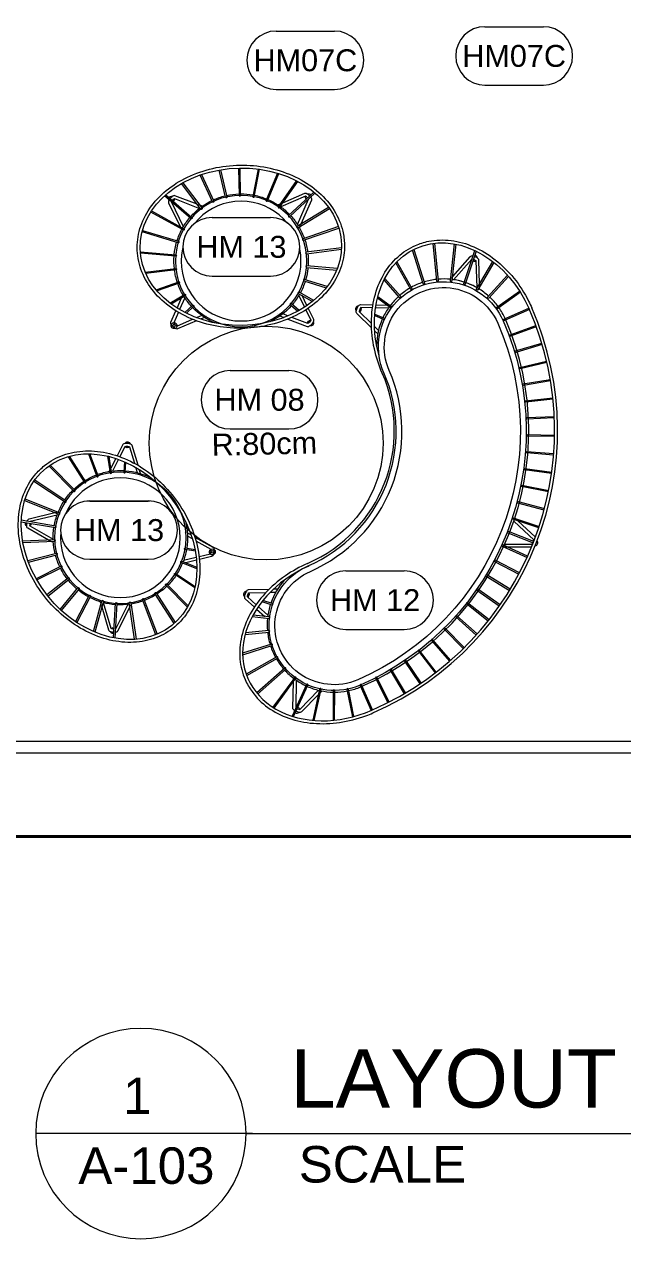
# Model space of a CAD drawing. Header units: millimetres. Extents: x 29001 to 40804, y -8833 to -5892.
# Drawn here: x 31034 to 31238.8, y -8818.5 to -8402.7 of the extents above; entities that cross this region are included whole.
import ezdxf
from ezdxf.enums import TextEntityAlignment as Align

# ---------------------------------------------------------------- set-up
doc = ezdxf.new("R2010")
doc.units = ezdxf.units.MM
for name, pattern in [('ACAD_ISO03W100', [30, 12, -18]), ('DASHED2', [0.375, 0.25, -0.125]), ('MAVIBAHCE XREF$0$DASHDOT', [1, 0.5, -0.25, 0, -0.25])]:
    doc.linetypes.add(name, pattern=pattern)
doc.layers.get('0').update_dxf_attribs({"lineweight": 0})
for name, color, linetype, lineweight in [('Auto_ince', 251, 'Continuous', 0), ('Auto_Tefriş', 32, 'Continuous', 0), ('Auto_Tefriş_2', 26, 'Continuous', 0), ('wipeout', 254, 'Continuous', 0), ('xxx_Auto_Kaplama_Deri', 15, 'Continuous', 0), ('xxx_Auto_Kaplama_Mermer Tarama', 45, 'Continuous', 0), ('xxx_Auto_Tefris_Silik', 252, 'Continuous', 0), ('xxx_Auto_Tefris_Tefris', 32, 'Continuous', 0), ('xxx_Auto_Yardimci_Isaret Genel', 51, 'Continuous', 0)]:
    doc.layers.add(name, color=color, linetype=linetype, lineweight=lineweight)
doc.layers.add('xxx_Auto_Mobilya_Deri', color=7, linetype='Continuous', lineweight=0, true_color=0x666666)
doc.styles.add('AUTOBAN', font='')
doc.styles.get("Standard").update_dxf_attribs({"font": 'arial.ttf'})
doc.styles.get('AUTOBAN').set_extended_font_data('Helvetica Normal Tr')

# ---------------------------------------------------------------- blocks, each defined once
blk = doc.blocks.new('TÜM LAYOOUT')
at = {"color": 116, "lineweight": 0, "true_color": 0x136734}
for points in [[(1796.26, -1873.45), (1796.26, -1879.96), (2296.26, -1879.96), (2296.26, -2326.45), (633.13, -2326.45), (633.13, -2358.95)], [(1800.26, -1873.45), (1800.26, -1875.96), (2300.26, -1875.96), (2300.26, -2330.45), (637.13, -2330.45), (637.13, -2358.95)]]:
    blk.add_lwpolyline(points, dxfattribs=at)
at = {"layer": 'xxx_Auto_Yardimci_Isaret Genel', "linetype": 'MAVIBAHCE XREF$0$DASHDOT', "lineweight": 0, "ltscale": 50, "const_width": 1}
blk.add_lwpolyline([(0, -124.45), (2346.26, -124.45), (2346.26, -2358.95), (0, -2358.95)], close=True, dxfattribs=at)
blk = doc.blocks.new('Sun köşe')
at = {"linetype": 'Continuous'}
blk.add_wipeout([(-42.09, 15.68), (-47.03, 16.29), (-53.33, 16.66), (-59.37, 16.17), (-63.57, 15.92), (-66.22, 19.81), (-65.91, 23.95), (-66.29, 27.18), (-67.47, 29.34), (-70.86, 33.59), (-71.97, 35.2), (-72.89, 36.74), (-73.75, 38.72), (-74.49, 42.54), (-74.86, 45.26), (-74.55, 47.91), (-74.3, 51.12), (-73.68, 53.72), (-71.34, 57.67), (-68.62, 61.74), (-65.71, 65.38), (-61.88, 68.96), (-59.6, 70.63), (-57.32, 71.92), (-53.8, 73.47), (-49.41, 74.64), (-46.39, 74.95), (-42.38, 75.63), (-38.86, 75.94), (-34.11, 75.75), (-29.6, 74.83), (-26.14, 73.96), (-21.15, 73.9), (-16.95, 73.9), (-14.11, 73.28), (-12.5, 73.04), (-9.87, 71.44), (-8.09, 71.24), (-4.53, 70.65), (0.6, 69.66), (3.96, 68.28), (7.81, 66.21), (11.07, 64.13), (14.52, 62.06), (18.37, 59.59), (20.64, 58.31), (24.98, 55.54), (27.75, 53.37), (29.82, 51.3), (32.78, 48.53), (35.25, 46.26), (36.63, 44.88), (38.41, 43.1), (46.31, 33.41), (46.9, 32.82), (50.65, 27.29), (53.02, 23.54), (55.58, 18.2), (58.25, 12.58), (60.81, 7.84), (62.39, 2.7), (63.77, -2.83), (65.87, -11.86), (67.74, -22.42), (68.03, -29.63), (67.14, -36.45), (66.35, -41.19), (65.75, -45.53), (63.38, -50.47), (60.71, -55.11), (53.2, -63.41), (50.43, -64.79), (45.99, -66.47), (41.54, -67.56), (38.58, -67.75), (34.33, -67.46), (30.68, -65.78), (25.15, -63.21), (21.89, -60.35), (18.54, -57.19), (16.07, -55.31), (14.29, -55.71), (11.92, -56.89), (9.95, -55.11), (10.25, -52.45), (11.93, -48.4), (12.62, -44.55), (11.04, -40.4), (10.16, -36.55), (9.47, -31.51), (9.57, -25.88), (8.19, -19.37), (7.01, -14.62), (4.65, -9.29), (2.38, -4.65), (-3, 1.72), (-7.54, 6.46), (-14.15, 11.3), (-20.57, 14.56), (-29.75, 16.63), (-36.47, 17.22)], dxfattribs=at).dxf.layer = 'wipeout'
at = {"layer": 'Auto_ince'}
for points in [[(-51.37, 71.06), (-47.27, 61.86, -1), (-47.73, 61.65), (-51.85, 70.91)], [(-44.76, 72.59), (-42.78, 63.26, -1), (-43.27, 63.16), (-45.26, 72.51)], [(-38.1, 73.06), (-38.1, 63.7, -1), (-38.6, 63.7), (-38.6, 73.06)], [(-31.73, 72.85), (-32.3, 63.51, -1), (-32.8, 63.54), (-32.23, 72.88)], [(-25.38, 72.25), (-26.52, 62.96, -1), (-27.02, 63.02), (-25.88, 72.31)], [(-19.09, 71.26), (-20.79, 62.06, -1), (-21.28, 62.16), (-19.58, 71.35)], [(-57.78, 68.37), (-51.37, 59.55, -1), (-51.78, 59.26), (-58.22, 68.13)], [(-12.86, 69.9), (-15.12, 60.82, -1), (-15.61, 60.94), (-13.35, 70.02)], [(-6.73, 68.15), (-9.54, 59.23, -1), (-10.02, 59.38), (-7.21, 68.3)], [(-63.71, 64.37), (-54.9, 56.44, -1), (-55.24, 56.07), (-64.09, 64.04)], [(-63.71, 64.37), (-54.9, 56.44, -1), (-55.24, 56.07), (-64.09, 64.04)], [(-0.72, 66.04), (-4.07, 57.3, -1), (-4.54, 57.48), (-1.18, 66.21)], [(5.15, 63.56), (1.27, 55.04, -1), (0.82, 55.25), (4.7, 63.76)], [(-68.65, 58.98), (-57.71, 52.67, -1), (-57.96, 52.23), (-68.93, 58.57)], [(10.86, 60.72), (6.47, 52.46, -1), (6.03, 52.7), (10.42, 60.96)], [(10.86, 60.72), (6.47, 52.46, -1), (6.03, 52.7), (10.42, 60.96)], [(16.39, 57.55), (11.5, 49.57, -1), (11.08, 49.83), (15.96, 57.81)], [(21.71, 54.04), (16.35, 46.38, -1), (15.94, 46.66), (21.3, 54.33)], [(-71.89, 52.36), (-59.67, 48.39, -1), (-59.82, 47.92), (-72.03, 51.88)], [(26.81, 50.21), (20.99, 42.89, -1), (20.59, 43.2), (26.42, 50.53)], [(31.66, 46.08), (25.4, 39.13, -1), (25.03, 39.47), (31.29, 46.42)], [(-72.8, 45.07), (-60.7, 43.8, -1), (-60.75, 43.3), (-72.77, 44.57)], [(32.11, 33.17), (35.9, 41.88, 0.066927), (35.44, 42.49, 0.066927), (34.83, 42.96), (26.1, 39.18)], [(35.27, 42.67), (28.65, 36.05, 1), (29, 35.7), (35.62, 42.31)], [(-71.22, 38), (-60.75, 39.1, -1), (-60.7, 38.6), (-71.02, 37.52)], [(39.04, 38.71), (32.08, 32.45, 1), (32.42, 32.08), (39.37, 38.34)], [(-67.65, 31.94), (-59.82, 34.49, -1), (-59.67, 34.01), (-67.32, 31.53)], [(43.17, 33.86), (35.84, 28.04, 1), (36.15, 27.64), (43.48, 33.47)], [(-62.97, 27.28), (-57.96, 30.17, -1), (-57.71, 29.73), (-62.54, 26.94)], [(-57.89, 23.94), (-55.24, 26.33, -1), (-54.9, 25.96), (-57.42, 23.69)], [(46.99, 28.76), (39.33, 23.4, 1), (39.61, 22.99), (47.28, 28.35)], [(50.5, 23.44), (42.52, 18.55, 1), (42.78, 18.12), (50.76, 23.01)], [(53.67, 17.91), (45.41, 13.52, 1), (45.65, 13.08), (53.91, 17.47)], [(53.67, 17.91), (45.41, 13.52, 1), (45.65, 13.08), (53.91, 17.47)], [(56.51, 12.2), (47.99, 8.32, 1), (48.2, 7.87), (56.71, 11.75)], [(58.99, 6.33), (50.25, 2.98, 1), (50.43, 2.51), (59.17, 5.86)], [(61.1, 0.32), (52.18, -2.49, 1), (52.33, -2.97), (61.25, -0.16)], [(62.85, -5.81), (53.77, -8.07, 1), (53.89, -8.56), (62.97, -6.3)], [(64.21, -12.04), (55.02, -13.74, 1), (55.11, -14.23), (64.3, -12.53)], [(65.2, -18.33), (55.91, -19.47, 1), (55.97, -19.97), (65.26, -18.83)], [(65.8, -24.68), (56.46, -25.25, 1), (56.49, -25.75), (65.83, -25.18)], [(66.01, -31.05), (56.65, -31.05, 1), (56.65, -31.55), (66.01, -31.55)], [(65.54, -37.71), (56.21, -35.73, 1), (56.11, -36.22), (65.46, -38.21)], [(64.01, -44.32), (54.81, -40.22, 1), (54.6, -40.68), (63.86, -44.8)], [(61.32, -50.73), (52.5, -44.32, 1), (52.21, -44.73), (61.08, -51.17)], [(16.89, -50.84), (19.28, -48.19, 1), (18.91, -47.85), (16.64, -50.37)], [(57.29, -56.67), (49.37, -47.86, 1), (48.99, -48.19), (56.96, -57.05)], [(20.23, -55.92), (23.12, -50.91, 1), (22.68, -50.66), (19.89, -55.49)], [(24.89, -60.6), (27.44, -52.78, 1), (26.96, -52.62), (24.48, -60.27)], [(30.95, -64.17), (32.05, -53.7, 1), (31.55, -53.65), (30.47, -63.97)], [(38.02, -65.75), (36.75, -53.65, 1), (36.25, -53.7), (37.52, -65.72)], [(45.31, -64.84), (41.34, -52.62, 1), (40.87, -52.78), (44.83, -64.98)], [(51.93, -61.6), (45.62, -50.66, 1), (45.18, -50.91), (51.52, -61.88)]]:
    blk.add_lwpolyline(points, format="xyb", dxfattribs=at)
at = {"layer": 'Auto_ince', "elevation": -0.14}
for points in [[(-62.54, 62.65, 0.036875), (-62.82, 62.15, 0.165812), (-62.8, 61.64), (-58.99, 53.41)], [(-52.98, 60.92), (-60.55, 64, 0.165812), (-61.06, 63.99, 0.083801), (-62.1, 63.22, 0.014346), (-62.25, 63.05, 0.014346)], [(-61.5, 62.38, -0.016823), (-61.37, 62.53, -0.066927), (-60.77, 63.01), (-52.24, 59.54)], [(-57.87, 53.36), (-61.82, 61.91, -0.006156), (-61.79, 61.97, -0.006156)], [(-54.01, 21.07), (-60.55, 18.4, -0.165812), (-61.06, 18.41, -0.083801), (-62.1, 19.18, -0.083801), (-62.82, 20.25, -0.165812), (-62.8, 20.76), (-61.01, 24.63)], [(-60.16, 24.09), (-61.82, 20.49, 0.066927), (-61.37, 19.87, 0.066927), (-60.77, 19.39), (-55.34, 21.61)], [(55.31, -54.46, 0.016823), (55.45, -54.33, 0.066927), (55.93, -53.73), (52.46, -45.19)], [(14.02, -46.96), (11.35, -53.51, 0.165812), (11.36, -54.01, 0.083801), (12.13, -55.05, 0.083801), (13.2, -55.77, 0.165812), (13.71, -55.75), (17.58, -53.96)], [(17.04, -53.11), (13.44, -54.77, -0.066927), (12.82, -54.32, -0.066927), (12.34, -53.72), (14.56, -48.29)], [(53.84, -45.94), (56.92, -53.51, -0.165812), (56.91, -54.02, -0.083801), (56.14, -55.06, -0.014346), (55.98, -55.21, -0.014346)], [(46.28, -50.83), (54.83, -54.78, 0.008603), (54.92, -54.73, 0.008603)], [(55.6, -55.49, -0.038696), (55.07, -55.78, -0.165812), (54.56, -55.76), (46.33, -51.95)]]:
    blk.add_lwpolyline(points, format="xyb", dxfattribs=at)
for points in [[(-52.98, 60.92), (-52.11, 60.56)], [(-60.59, 25.55), (-58.99, 28.99)], [(-57.87, 29.04), (-59.74, 25.01)], [(-54.02, 22.14), (-52.24, 22.87)], [(-51.27, 22.18), (-52.64, 21.62)], [(15.13, -44.23), (14.57, -45.59)], [(15.09, -46.97), (15.82, -45.19)], [(21.99, -50.82), (17.96, -52.69)], [(18.5, -53.54), (21.94, -51.95)]]:
    blk.add_lwpolyline(points, dxfattribs=at)
at = {"layer": 'Auto_ince', "linetype": 'DASHED2', "ltscale": 0.025, "elevation": -0.14}
blk.add_lwpolyline([(-58.99, 53.41), (-58.63, 52.62)], dxfattribs=at)
at = {"layer": 'Auto_ince'}
for points in [[(26.63, 40.5), (34.16, 43.75)], [(25.28, 39.91), (25.53, 40.02)], [(36.7, 41.21), (32.84, 32.35)]]:
    blk.add_lwpolyline(points, dxfattribs=at)
for centre, radius, start, end in [((-61.73, 62.88, -0.14), 1, 183.1698, 203.5457), ((-61.73, 62.88, -0.14), 1, 69.1042, 150.0754), ((-61.73, 62.88, -0.14), 1, 305.9246, 6.8349), ((-61.73, 62.88, -0.14), 1, 265.714, 272.8302), ((-38.35, 41.2), 23, 126.6228, 137.3772), ((35.8, 42.84), 1, 174.4395, 210.6562), ((35.8, 42.84), 1, 239.6113, 275.5605), ((35.8, 42.84), 1, 344.7756, 105.2244), ((-61.73, 19.53, -0.14), 1, 156.4543, 290.8958), ((-61.73, 19.53, -0.14), 1, 353.1651, 94.286), ((12.48, -54.68, -0.14), 1, 355.714, 96.8349), ((55.8, -54.69, -0.14), 1, 83.1465, 144.0568), ((12.48, -54.68, -0.14), 1, 159.1042, 293.5457), ((55.8, -54.69, -0.14), 1, 174.9596, 184.2674), ((55.8, -54.69, -0.14), 1, 246.4357, 269.0404), ((55.8, -54.69, -0.14), 1, 299.906, 20.8772)]:
    blk.add_arc(centre, radius, start, end, dxfattribs=at)
at = {"layer": 'Auto_Tefriş', "elevation": -0.14}
for points in [[(-51.27, 60.22), (-52.11, 60.56)], [(-58.63, 52.62), (-58.49, 52.31)], [(-58.63, 29.78), (-58.49, 30.09)], [(53.15, -44.23), (53.49, -45.07)], [(22.73, -51.58), (23.04, -51.44)], [(45.54, -51.59), (45.23, -51.44)]]:
    blk.add_lwpolyline(points, dxfattribs=at)
at = {"layer": 'Auto_Tefriş'}
for centre, radius, start, end in [((-38.35, -31.3), 105.35, 0, 90), ((-38.35, -31.3), 104.36, 0, 90), ((-38.35, 41.2), 23, 102.6228, 113.3772), ((-38.35, 41.2), 23, 90.6228, 101.3772), ((-38.35, -31.3), 95.5, 0, 90), ((-38.35, 41.2), 23, 126.6228, 149.3772), ((-38.35, 41.2), 23, 114.6228, 125.3772), ((-38.35, 41.2), 23, 138.6228, 149.3772), ((-38.35, 41.2), 23, 150.6228, 161.3772), ((-38.35, 41.2), 23, 162.6228, 173.3772), ((-38.35, 41.2), 23, 174.6228, 185.3772), ((-38.35, 41.2), 23, 186.6228, 197.3772), ((-38.35, 41.2), 23, 198.6228, 209.3772), ((-38.35, 41.2), 23, 210.6228, 221.3772), ((-38.35, 41.2), 23, 222.6228, 245.7388), ((-38.35, -31.3), 49.5, 0, 90), ((34.15, -31.3), 23, 348.6228, 359.3772), ((34.15, -31.3), 23, 336.6228, 347.3772), ((34.15, -31.3), 23, 204.2612, 227.3772), ((34.15, -31.3), 23, 324.6228, 335.3772), ((34.13, -31.3), 23, 312.6042, 323.3586), ((34.15, -31.3), 23, 228.6228, 239.3772), ((34.13, -31.3), 23, 300.6042, 311.3586), ((34.15, -31.3), 23, 240.6228, 251.3772), ((34.15, -31.3), 23, 252.6228, 263.3772), ((34.15, -31.3), 23, 276.6228, 287.3772), ((34.15, -31.3), 23, 288.6228, 299.3772), ((34.15, -31.3), 23, 264.6228, 275.3772)]:
    blk.add_arc(centre, radius, start, end, dxfattribs=at)
at = {"layer": 'Auto_Tefriş', "extrusion": (0, 0, -1)}
blk.add_ellipse((-38.35, 46.13), major_axis=(-34.48, 0), ratio=0.781001, start_param=4.882437, end_param=7.853982, dxfattribs=at)
at = {"layer": 'Auto_Tefriş'}
blk.add_ellipse((39.08, -31.3), major_axis=(0, -34.48), ratio=0.781001, start_param=4.712389, end_param=7.853982, dxfattribs=at)
for points in [[(-38.35, 18.2), (-41.26, 18.2), (-44.18, 18.48), (-50.04, 19.64), (-52.98, 20.56), (-58.45, 22.98), (-60.98, 24.47), (-65.47, 27.94), (-67.42, 29.91), (-70.6, 34.21), (-71.82, 36.53), (-73.42, 41.28), (-73.83, 43.71), (-73.83, 46.13), (-73.83, 47.7), (-73.66, 49.27), (-72.79, 53.29), (-71.83, 55.69), (-69.16, 60.21), (-67.44, 62.32), (-63.36, 66.1), (-61.01, 67.77), (-55.84, 70.56), (-53.01, 71.68), (-47.1, 73.31), (-44.01, 73.81), (-40.04, 74.03), (-39.2, 74.06), (-38.35, 74.06)], [(11.15, -31.3), (11.15, -34.21), (11.44, -37.13), (12.6, -42.99), (13.51, -45.93), (15.93, -51.4), (17.42, -53.93), (20.89, -58.42), (22.86, -60.37), (27.16, -63.55), (29.48, -64.77), (34.23, -66.38), (36.66, -66.78), (39.08, -66.78), (40.65, -66.78), (42.23, -66.61), (46.24, -65.74), (48.65, -64.78), (53.16, -62.11), (55.27, -60.39), (59.05, -56.32), (60.72, -53.96), (63.51, -48.79), (64.63, -45.97), (66.26, -40.05), (66.76, -36.96), (66.98, -32.99), (67.01, -32.15), (67.01, -31.3)]]:
    blk.add_open_spline(points, degree=3, knots=[4.712389, 4.712389, 4.712389, 4.712389, 4.960422, 4.960422, 5.226706, 5.226706, 5.492989, 5.492989, 5.759273, 5.759273, 6.025556, 6.025556, 6.283185, 6.283185, 6.283185, 6.450503, 6.450503, 6.716786, 6.716786, 6.98307, 6.98307, 7.249353, 7.249353, 7.515637, 7.515637, 7.781921, 7.781921, 7.853982, 7.853982, 7.853982, 7.853982], dxfattribs=at)
at = {"layer": 'Auto_Tefriş_2', "elevation": -0.14}
for points in [[(-50.61, 59.45, 0.012511), (-50.6, 59.47, 0.012511)], [(-50.61, 22.95, -0.012511), (-50.6, 22.93, -0.012511)], [(15.9, -43.56, 0.012511), (15.88, -43.55, 0.012511)], [(52.38, -43.56, -0.012511), (52.4, -43.56, -0.012511)]]:
    blk.add_lwpolyline(points, format="xyb", dxfattribs=at)
at = {"layer": 'Auto_Tefriş_2'}
blk.add_arc((49.21, -48.02), 0.25, 42, 222, dxfattribs=at)
at = {"layer": 'xxx_Auto_Mobilya_Deri'}
blk.add_lwpolyline([(12.03, -31.48, 0.414214), (-38.22, 18.77, -1.000001), (-38.22, 63.27, -0.414203), (56.53, -31.48, -1.00001)], format="xyb", close=True, dxfattribs=at)
at = {"layer": 'xxx_Auto_Tefris_Silik', "lineweight": 0}
blk.add_lwpolyline([(14.03, -31.48, 0.414214), (-38.22, 20.77, -1.000001), (-38.22, 61.27, -0.414203), (54.53, -31.48, -1.00001), (14.03, -31.48, -1.00001)], format="xyb", dxfattribs=at)
blk = doc.blocks.new('Sun chair')
at = {"linetype": 'Continuous'}
blk.add_wipeout([(-0.65, 35.9), (-3.02, 35.82), (-5.37, 35.6), (-7.71, 35.23), (-10.02, 34.72), (-12.29, 34.06), (-14.51, 33.25), (-16.69, 32.31), (-16.69, 32.31), (-16.69, 32.31), (-16.69, 32.31), (-16.69, 32.31), (-32.11, 21.25), (-32.11, 21.25), (-32.11, 21.25), (-32.11, 21.25), (-35.05, 17.85), (-35.99, 13.64), (-35.82, 14.67), (-36.48, 12.39), (-36.99, 10.09), (-37.36, 9.78), (-37.58, 7.43), (-37.66, 5.06), (-37.58, 2.7), (-37.36, 0.34), (-36.99, -1.99), (-36.48, -4.3), (-35.82, -6.57), (-35.01, -8.8), (-34.07, -10.97), (-33, -13.08), (-31.8, -15.12), (-30.47, -17.07), (-29.02, -18.94), (-27.45, -20.72), (-25.78, -22.39), (-24, -23.95), (-22.14, -25.4), (-20.18, -26.73), (-18.14, -23.56), (-16.03, -24.63), (-13.86, -25.57), (-11.64, -26.37), (-9.37, -27.03), (-7.06, -27.55), (-4.72, -27.92), (-2.36, -28.14), (0, -28.21), (2.36, -28.14), (4.72, -27.92), (7.06, -27.55), (9.37, -27.03), (11.64, -26.37), (13.86, -25.57), (16.03, -24.63), (18.14, -23.56), (20.18, -26.73), (22.14, -25.4), (24, -23.95), (25.78, -22.39), (27.45, -20.72), (29.02, -18.94), (30.47, -17.07), (31.8, -15.12), (33, -13.08), (34.07, -10.97), (35.01, -8.8), (35.82, -6.57), (36.48, -4.3), (36.99, -1.99), (37.36, 0.34), (37.58, 2.7), (37.66, 5.06), (37.58, 7.43), (37.36, 9.78), (36.99, 12.12), (36.48, 14.43), (35.82, 16.7), (35.01, 18.93), (34.07, 19.15), (28.62, 26.38), (28.62, 26.38), (28.62, 26.38), (28.62, 26.38), (28.62, 26.38), (28.62, 26.38), (26.73, 27.83), (23.69, 29.37), (21.74, 30.95), (19.7, 32.15), (15.38, 32.31), (13.21, 33.25), (10.99, 34.06), (8.71, 34.72), (6.41, 35.23), (4.07, 35.6), (1.71, 35.82)], dxfattribs=at).dxf.layer = 'wipeout'
at = {"layer": 'Auto_ince', "linetype": 'DASHED2', "ltscale": 0.025, "elevation": -0.14}
for points in [[(-14.65, 19.72), (-13.77, 19.36)], [(14.62, 19.72), (13.74, 19.36)], [(-20.66, 12.21), (-20.3, 11.42)], [(20.63, 12.21), (20.27, 11.42)]]:
    blk.add_lwpolyline(points, dxfattribs=at)
at = {"layer": 'Auto_Tefriş', "elevation": -0.14}
for points in [[(-12.94, 19.02), (-13.77, 19.36)], [(12.91, 19.02), (13.74, 19.36)], [(-20.3, 11.42), (-20.15, 11.11)], [(20.27, 11.42), (20.12, 11.11)], [(20.27, -11.42), (20.12, -11.11)]]:
    blk.add_lwpolyline(points, dxfattribs=at)
at = {"layer": 'Auto_Tefriş'}
for start, end in [(126.6228, 137.3772), (42.6228, 53.3772), (138.6228, 149.3772), (30.6228, 41.3772)]:
    blk.add_arc((-0.01, 0), 23, start, end, dxfattribs=at)
at = {"layer": 'Auto_Tefriş_2', "elevation": -0.14}
for points in [[(-12.27, 18.25, 0.012511), (-12.26, 18.27, 0.012511)], [(12.24, 18.25, -0.012511), (12.24, 18.27, -0.012511)], [(-12.27, -18.25, -0.012511), (-12.26, -18.27, -0.012511)], [(12.24, -18.25, 0.012511), (12.24, -18.27, 0.012511)]]:
    blk.add_lwpolyline(points, format="xyb", dxfattribs=at)
at = {"layer": 'xxx_Auto_Kaplama_Deri'}
blk.add_circle((0, 0), 20.5, dxfattribs=at)
at = {"layer": 'xxx_Auto_Mobilya_Deri'}
blk.add_circle((0, 0), 22.5, dxfattribs=at)
at = {"layer": 'xxx_Auto_Tefris_Silik', "lineweight": 0}
for points in [[(-13.03, 29.86), (-8.94, 20.66, -1), (-9.39, 20.45), (-13.51, 29.71)], [(-6.43, 31.38), (-4.45, 22.06, -1), (-4.94, 21.96), (-6.92, 31.31)], [(0.24, 31.86), (0.24, 22.5, -1), (-0.26, 22.5), (-0.26, 31.86)], [(6.4, 31.38), (4.42, 22.06, 1), (4.91, 21.96), (6.9, 31.31)], [(13.01, 29.86), (8.91, 20.66, 1), (9.37, 20.45), (13.49, 29.71)], [(-19.45, 27.17), (-13.04, 18.35, -1), (-13.44, 18.06), (-19.89, 26.93)], [(19.42, 27.17), (13.01, 18.35, 1), (13.41, 18.06), (19.86, 26.93)], [(-25.37, 23.17), (-16.57, 15.24, -1), (-16.9, 14.87), (-25.76, 22.84)], [(25.35, 23.17), (16.54, 15.24, 1), (16.87, 14.87), (25.73, 22.84)], [(25.35, 23.17), (16.54, 15.24, 1), (16.87, 14.87), (25.73, 22.84)], [(-30.31, 17.78), (-19.37, 11.47, -1), (-19.62, 11.03), (-30.59, 17.37)], [(30.28, 17.78), (19.35, 11.47, 1), (19.6, 11.03), (30.57, 17.37)], [(-33.56, 11.16), (-21.34, 7.19, -1), (-21.49, 6.72), (-33.7, 10.68)], [(33.53, 11.16), (21.31, 7.19, 1), (21.46, 6.72), (33.67, 10.68)], [(-34.47, 3.87), (-22.36, 2.6, -1), (-22.42, 2.1), (-34.43, 3.37)], [(34.44, 3.87), (22.34, 2.6, 1), (22.39, 2.1), (34.41, 3.37)], [(-32.88, -3.2), (-22.42, -2.1, -1), (-22.36, -2.6), (-32.68, -3.68)], [(32.86, -3.2), (22.39, -2.1, 1), (22.34, -2.6), (32.65, -3.68)], [(-29.32, -9.26), (-21.49, -6.72, -1), (-21.34, -7.19), (-28.98, -9.68)], [(29.29, -9.26), (21.46, -6.72, 1), (21.31, -7.19), (28.95, -9.68)], [(-24.63, -13.92), (-19.62, -11.03, -1), (-19.37, -11.47), (-24.21, -14.26)], [(24.61, -13.92), (19.6, -11.03, 1), (19.35, -11.47), (24.18, -14.26)], [(-19.55, -17.26), (-16.9, -14.87, -1), (-16.57, -15.24), (-19.08, -17.51)], [(19.53, -17.26), (16.87, -14.87, 1), (16.54, -15.24), (19.06, -17.51)]]:
    blk.add_lwpolyline(points, format="xyb", dxfattribs=at)
at = {"layer": 'xxx_Auto_Tefris_Silik', "lineweight": 0, "elevation": -0.14}
for points in [[(-24.21, 21.45, 0.036875), (-24.48, 20.95, 0.165812), (-24.47, 20.44), (-20.66, 12.21)], [(-14.65, 19.72), (-22.22, 22.8, 0.165812), (-22.73, 22.79, 0.083801), (-23.76, 22.02, 0.014346), (-23.91, 21.85, 0.014346)], [(-23.17, 21.18, -0.016823), (-23.04, 21.33, -0.066927), (-22.44, 21.81), (-13.9, 18.33)], [(23.14, 21.18, 0.016823), (23.01, 21.33, 0.066927), (22.41, 21.81), (13.87, 18.33)], [(14.62, 19.72), (22.19, 22.8, -0.165812), (22.7, 22.79, -0.083801), (23.73, 22.02, -0.014346), (23.88, 21.85, -0.014346)], [(24.18, 21.45, -0.036875), (24.46, 20.95, -0.165812), (24.44, 20.44), (20.63, 12.21)], [(-19.54, 12.16), (-23.49, 20.71, -0.006156), (-23.45, 20.77, -0.006156)], [(19.51, 12.16), (23.46, 20.71, 0.006156), (23.43, 20.77, 0.006156)], [(-15.67, -20.14), (-22.22, -22.8, -0.165812), (-22.73, -22.79, -0.083801), (-23.76, -22.02, -0.083801), (-24.48, -20.95, -0.165812), (-24.47, -20.44), (-22.68, -16.57)], [(15.65, -20.14), (22.19, -22.8, 0.165812), (22.7, -22.79, 0.083801), (23.73, -22.02, 0.083801), (24.46, -20.95, 0.165812), (24.44, -20.44), (22.65, -16.57)], [(-21.82, -17.11), (-23.49, -20.71, 0.066927), (-23.04, -21.33, 0.066927), (-22.44, -21.81), (-17, -19.6)], [(21.8, -17.11), (23.46, -20.71, -0.066927), (23.01, -21.33, -0.066927), (22.41, -21.81), (16.97, -19.6)]]:
    blk.add_lwpolyline(points, format="xyb", dxfattribs=at)
for points in [[(-22.25, -15.65), (-20.66, -12.21)], [(-19.54, -12.16), (-21.4, -16.19)], [(-20.3, -11.42), (-20.15, -11.11)], [(19.51, -12.16), (21.37, -16.19)], [(22.22, -15.65), (20.63, -12.21)], [(-15.68, -19.06), (-13.9, -18.33)], [(-12.94, -19.02), (-14.3, -19.58)], [(12.91, -19.02), (14.28, -19.58)], [(15.65, -19.06), (13.87, -18.33)]]:
    blk.add_lwpolyline(points, dxfattribs=at)
at = {"layer": 'xxx_Auto_Tefris_Silik', "lineweight": 0}
blk.add_circle((23.37, -21.67, -0.14), 0.375, dxfattribs=at)
for centre, start, end in [((-23.4, 21.67, -0.14), 183.1698, 203.5457), ((-23.4, 21.67, -0.14), 69.1042, 150.0754), ((-23.4, 21.67, -0.14), 305.9246, 6.8349), ((23.37, 21.67, -0.14), 173.1651, 234.0754), ((23.37, 21.67, -0.14), 29.9246, 110.8958), ((23.37, 21.67, -0.14), 336.4543, 356.8302), ((-23.4, 21.67, -0.14), 265.714, 272.8302), ((23.37, 21.67, -0.14), 267.1698, 274.286), ((-23.4, -21.67, -0.14), 353.1651, 94.286), ((23.37, -21.67, -0.14), 85.714, 186.8349), ((23.37, -21.67, -0.14), 23.5457, 85.714), ((-23.4, -21.67, -0.14), 156.4543, 290.8958), ((23.37, -21.67, -0.14), 186.8349, 249.1042), ((23.37, -21.67, -0.14), 249.1042, 23.5457)]:
    blk.add_arc(centre, 1, start, end, dxfattribs=at)
at = {"layer": 'xxx_Auto_Tefris_Tefris', "lineweight": 13}
for start, end in [(114.6228, 125.3772), (102.6228, 113.3772), (90.6228, 101.3772), (78.6228, 89.3772), (66.6228, 77.3772), (54.6228, 65.3772), (42.6228, 53.3772), (30.6228, 41.3772), (150.6228, 161.3772), (18.6228, 29.3772), (162.6228, 173.3772), (6.6228, 17.3772), (174.6228, 185.3772), (354.6228, 5.3772), (186.6228, 197.3772), (342.6228, 353.3772), (198.6228, 209.3772), (330.6228, 341.3772), (210.6228, 221.3772), (318.6228, 329.3772), (222.6228, 245.7388), (294.2612, 317.3772)]:
    blk.add_arc((-0.01, 0), 23, start, end, dxfattribs=at)
at = {"layer": 'xxx_Auto_Tefris_Tefris', "lineweight": 13, "extrusion": (0, 0, -1)}
blk.add_ellipse((-0.01, 4.93), major_axis=(-34.48, 0), ratio=0.781001, dxfattribs=at)
at = {"layer": 'xxx_Auto_Tefris_Tefris', "lineweight": 13}
blk.add_open_spline([(-35.49, 4.93), (-35.49, 6.5), (-35.32, 8.07), (-34.45, 12.09), (-33.5, 14.49), (-30.82, 19.01), (-29.1, 21.12), (-25.03, 24.9), (-22.68, 26.57), (-17.5, 29.36), (-14.68, 30.48), (-8.77, 32.11), (-5.67, 32.61), (0.57, 32.96), (3.72, 32.81), (9.87, 31.87), (12.86, 31.07), (18.48, 28.89), (21.11, 27.51), (25.82, 24.24), (27.9, 22.35), (31.37, 18.2), (32.75, 15.93), (34.71, 11.19), (35.28, 8.7), (35.57, 3.7), (35.29, 1.18), (33.88, -3.69), (32.77, -6.05), (29.79, -10.44), (27.93, -12.47), (23.61, -16.07), (21.14, -17.63), (15.79, -20.2), (12.89, -21.21), (6.88, -22.58), (3.76, -22.95), (-2.5, -23.04), (-5.64, -22.76), (-11.71, -21.56), (-14.64, -20.64), (-20.11, -18.22), (-22.65, -16.73), (-27.13, -13.26), (-29.08, -11.29), (-32.26, -6.99), (-33.49, -4.67), (-35.09, 0.08), (-35.49, 2.51), (-35.49, 4.93)], degree=3, knots=[0, 0, 0, 0, 0.167317, 0.167317, 0.433601, 0.433601, 0.699884, 0.699884, 0.966168, 0.966168, 1.232452, 1.232452, 1.498735, 1.498735, 1.765019, 1.765019, 2.031302, 2.031302, 2.297586, 2.297586, 2.56387, 2.56387, 2.830153, 2.830153, 3.096437, 3.096437, 3.36272, 3.36272, 3.629004, 3.629004, 3.895288, 3.895288, 4.161571, 4.161571, 4.427855, 4.427855, 4.694138, 4.694138, 4.960422, 4.960422, 5.226706, 5.226706, 5.492989, 5.492989, 5.759273, 5.759273, 6.025556, 6.025556, 6.283185, 6.283185, 6.283185, 6.283185], dxfattribs=at)
blk = doc.blocks.new('*U27')
at = {"linetype": 'Continuous', "rotation": 268.6967050193896}
blk.add_blockref('Sun chair', (67.48, 43.46), dxfattribs=at)
blk = doc.blocks.new('MOBİLYALAR')
at = {"linetype": 'Continuous', "rotation": 293.5877912512227}
blk.add_blockref('Sun köşe', (2010.4, -2242.74), dxfattribs=at)
at = {"color": 0, "linetype": 'ByBlock', "lineweight": -2, "transparency": 16777216, "xscale": -1}
for p, rotation in [((1919.73, -2229.31), 269.791995188945), ((2002.16, -2250.63), 37.11625566860419)]:
    blk.add_blockref('*U27', p, dxfattribs=dict(at, rotation=rotation))
at = {"color": 240, "linetype": 'ACAD_ISO03W100', "lineweight": 0, "ltscale": 0.5, "true_color": 0xed1f24}
blk.add_lwpolyline([(2296.26, -2326.45), (303.13, -2326.45), (303.13, -1853.45)], dxfattribs=at)
at = {"layer": 'xxx_Auto_Tefris_Tefris'}
blk.add_circle((1972.02, -2224.3), 40, dxfattribs=at)
at = {"color": 251, "lineweight": 0, "true_color": 0x636466}
blk.add_text('R:80cm', height=7.5, rotation=1.2596, dxfattribs=at).set_placement((1953.44, -2228.64))
blk = doc.blocks.new('_TagSlot')
at = {"color": 0, "linetype": 'ByBlock', "lineweight": -2, "transparency": 16777216}
for p, q in [((-4, 4), (4, 4)), ((-4, -4), (4, -4))]:
    blk.add_line(p, q, dxfattribs=at)
for centre, start, end in [((-4, 0), 90, 270), ((4, 0), 270, 90)]:
    blk.add_arc(centre, 4, start, end, dxfattribs=at)
at = {"layer": 'xxx_Auto_Kaplama_Mermer Tarama', "color": 0, "transparency": 16777216, "style": 'AUTOBAN'}
blk.add_attdef('TAGNUMBER', text='', height=3, dxfattribs=at).set_placement((0, -1.5), align=Align.CENTER)
blk = doc.blocks.new('key planxx')
at = {"layer": 'xxx_Auto_Yardimci_Isaret Genel', "xscale": 2.5, "yscale": 2.5, "zscale": 2.5}
for p, values in [((578.62, -1448.29), {'TAGNUMBER': 'HM07C'}), ((507.16, -1449.79), {'TAGNUMBER': 'HM07C'}), ((491.48, -1566.01), {'TAGNUMBER': 'HM 08'}), ((531.03, -1634.6), {'TAGNUMBER': 'HM 12'})]:
    blk.add_blockref('_TagSlot', p, dxfattribs=at).add_auto_attribs(values)
for points in [[(475.09, -1503.64), (495.09, -1503.64), (498.92, -1504.41), (501.94, -1506.36), (503.82, -1508.78), (504.79, -1511.21), (505.09, -1513.64), (504.48, -1517.08), (502.58, -1520.27), (501.22, -1521.54), (498.45, -1523.06), (495.09, -1523.64), (473.46, -1523.51), (471.09, -1522.81), (468.33, -1521.01), (467.14, -1519.71), (465.27, -1515.53), (465.29, -1511.65), (466.59, -1508.37), (468.45, -1506.16), (472.15, -1504.08)], [(433.22, -1600.67), (453.22, -1600.67), (457.05, -1601.43), (460.07, -1603.38), (461.96, -1605.8), (462.92, -1608.24), (463.22, -1610.67), (462.61, -1614.1), (460.71, -1617.3), (459.36, -1618.57), (456.58, -1620.09), (453.22, -1620.67), (431.59, -1620.54), (429.23, -1619.84), (426.46, -1618.04), (425.27, -1616.74), (423.4, -1612.56), (423.42, -1608.67), (424.73, -1605.4), (426.59, -1603.19), (430.29, -1601.11)]]:
    blk.add_wipeout(points)
for p in [(485.28, -1513.66), (443.41, -1610.62)]:
    blk.add_blockref('_TagSlot', p, dxfattribs=at).add_auto_attribs({'TAGNUMBER': 'HM 13'})
blk = doc.blocks.new('TITLE')
for p, q in [((7.65, 0), (-7.2, 0)), ((7.2, 0), (83.426, 0))]:
    blk.add_line(p, q)
for start, end in [(0, 180), (180, 0)]:
    blk.add_arc((0, 0), 7.2, start, end)
blk.add_text('SCALE', height=2.5).set_placement((10.806, -3.354))
blk.add_attdef('%%UTITLE', (10.225, 1.776), '', height=4)
blk.add_attdef('SHEET', text='', height=2.5).set_placement((3.804, 2.581), align=Align.MIDDLE_CENTER)
blk.add_attdef('SCALE', text='', height=2.5).set_placement((83.072, -3.354), align=Align.RIGHT)
blk.add_attdef('R-XXX', text='', height=2.5).set_placement((0.38, -3.446), align=Align.CENTER)

msp = doc.modelspace()

# ---------------------------------------------------------------- block references
at = {"color": 6}
msp.add_blockref('TÜM LAYOOUT', (29144.79, -6321.8), dxfattribs=at)

# ---------------------------------------------------------------- next in the draw order: block references
msp.add_blockref('MOBİLYALAR', (29144.79, -6321.8), dxfattribs=at)

# ---------------------------------------------------------------- next in the draw order: block references
msp.add_blockref('key planxx', (30623.06, -6965.25), dxfattribs=at)
at = {"layer": 'xxx_Auto_Yardimci_Isaret Genel'}
ref = msp.add_blockref('TITLE', (31073.93, -8782.46), dxfattribs=dict(at, xscale=5, yscale=5, zscale=5))
ref.add_attrib('SHEET', '1', dxfattribs={"layer": '0', "height": 12.5, "style": 'AUTOBAN'}).set_placement((31072.7, -8769.56), align=Align.MIDDLE_CENTER)
ref.add_attrib('R-XXX', 'A-103', dxfattribs={"layer": '0', "height": 12.5, "style": 'AUTOBAN'}).set_placement((31075.83, -8799.69), align=Align.CENTER)
ref.add_attrib('%%UTITLE', 'LAYOUT PLAN', (31125.05, -8773.58), dxfattribs={"layer": '0', "height": 20, "style": 'AUTOBAN'})

doc.saveas('drawing.dxf')
